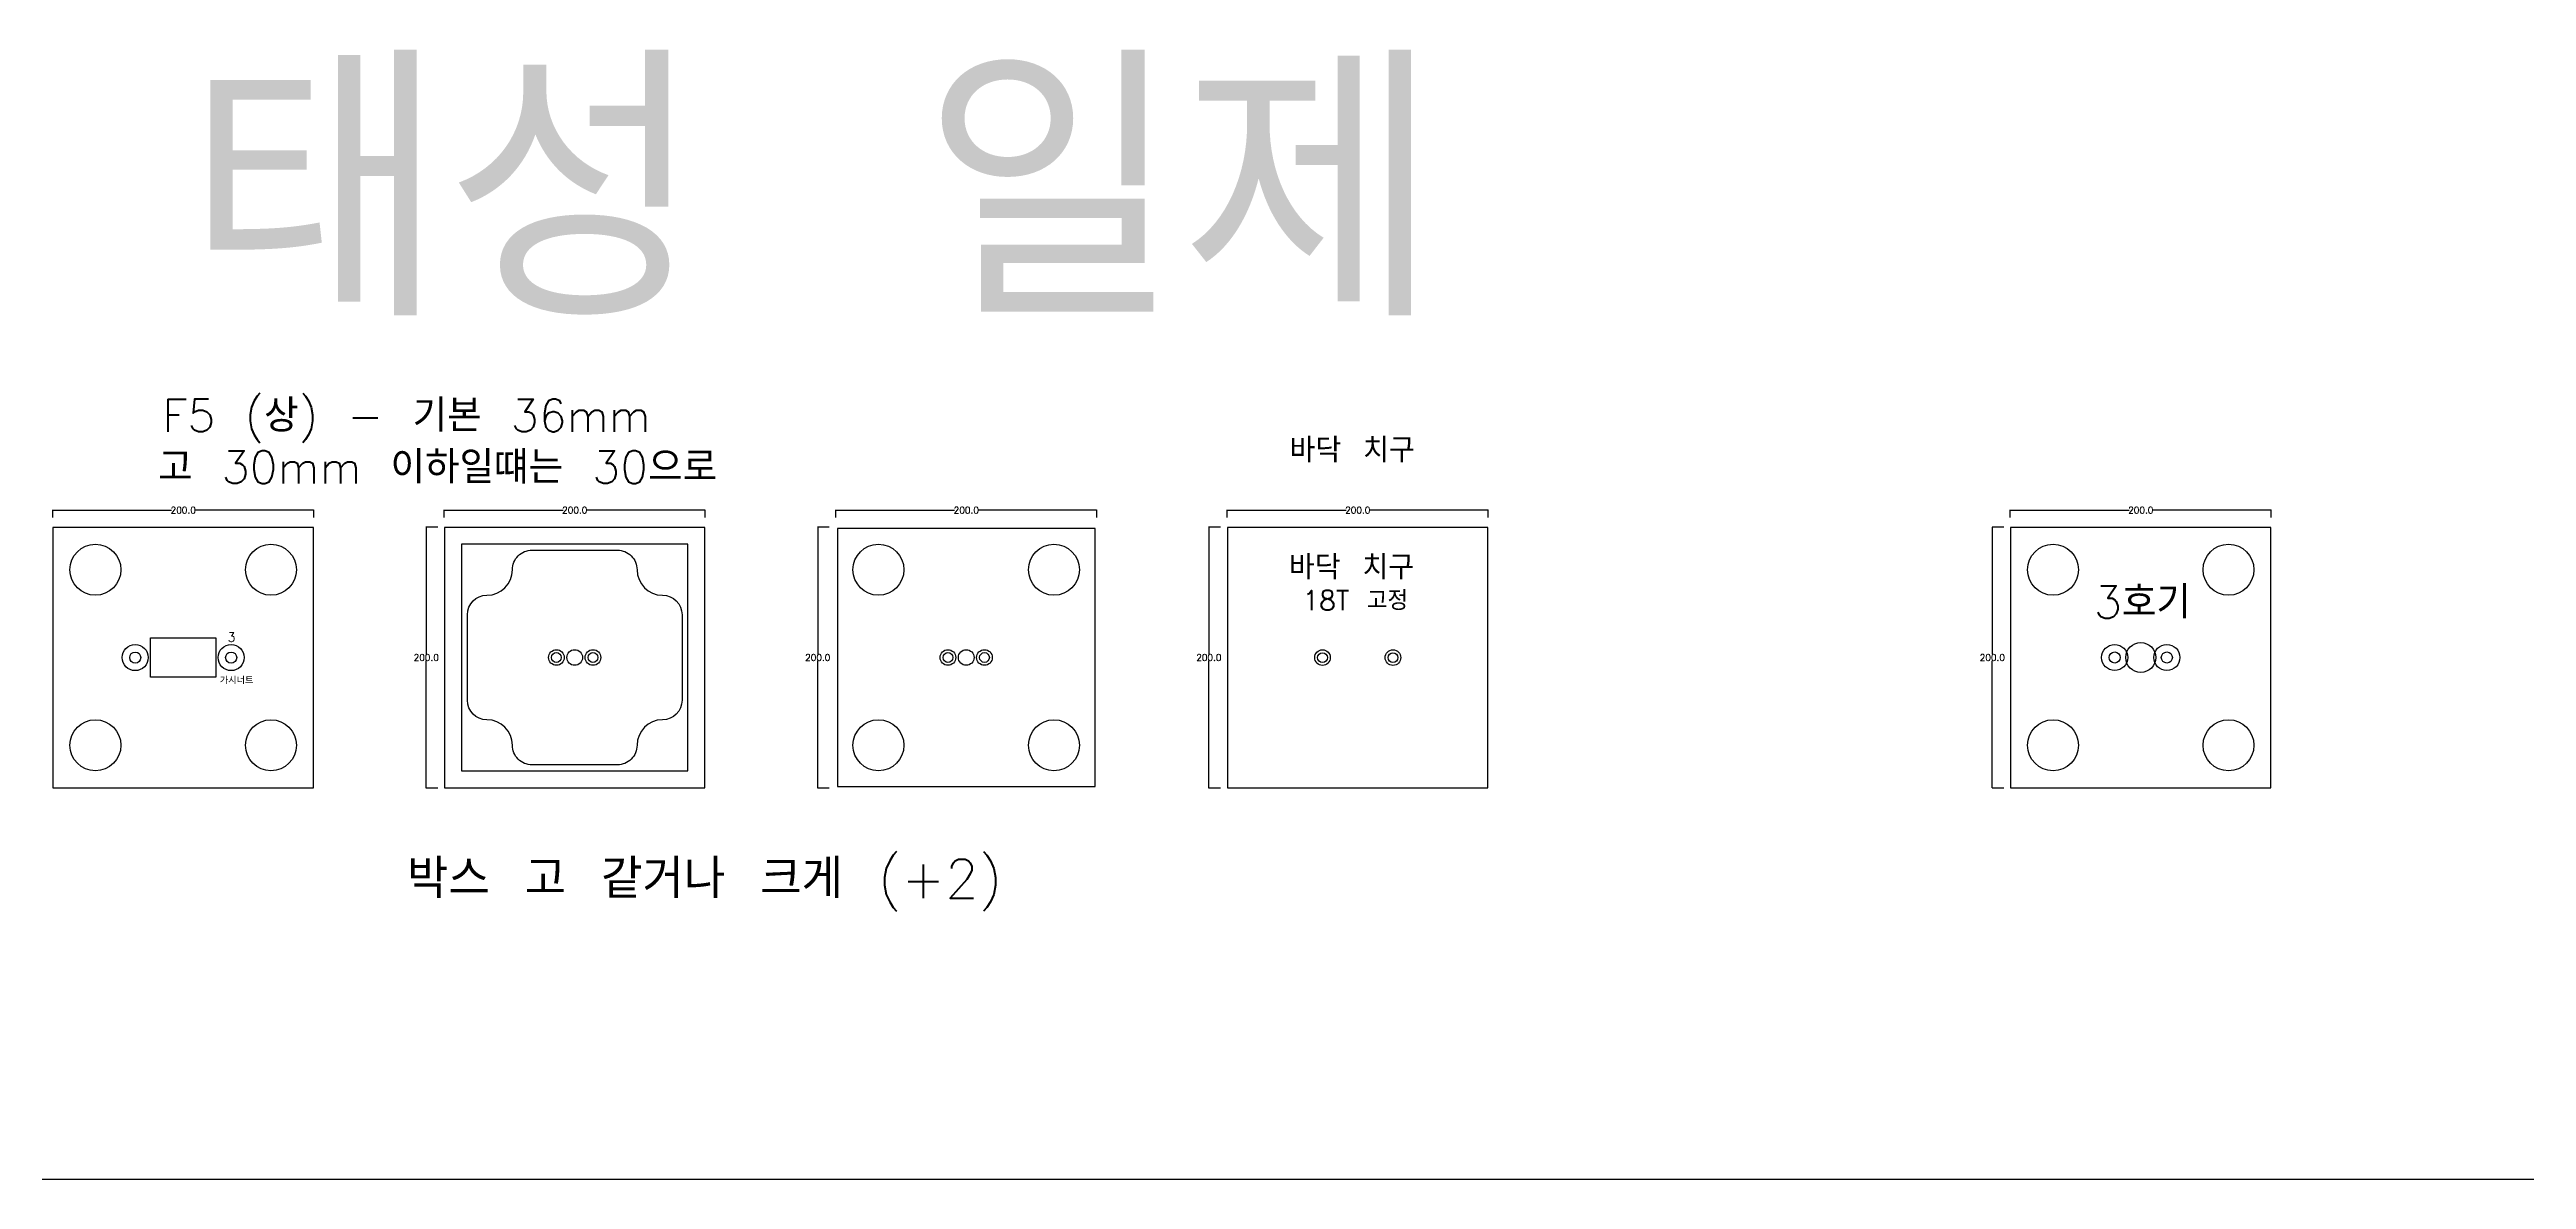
# Model space of a CAD drawing. Header units: millimetres. Extents: x -25 to 19775, y 172 to 9172.
# Drawn here: x 1123 to 3021, y 3772 to 4638 of the extents above; entities that cross this region are included whole.
import ezdxf

# ---------------------------------------------------------------- set-up
doc = ezdxf.new("R2010")
doc.units = ezdxf.units.MM
for name, color, linetype in [('TEXT', 7, 'Continuous'), ('볼트 구멍', 7, 'Continuous'), ('치구', 7, 'Continuous'), ('치수', 7, 'Continuous')]:
    doc.layers.add(name, color=color, linetype=linetype)
doc.styles.get("Standard").update_dxf_attribs({"font": 'txt.shx', "bigfont": 'whgtxt.shx'})
doc.dimstyles.get("Standard").update_dxf_attribs({"dimtxt": 7, "dimasz": 0.18, "dimexe": 0.18, "dimexo": 0.0625, "dimgap": 0.09, "dimtad": 0, "dimtih": 1, "dimtoh": 1, "dimdec": 1, "dimzin": 0, "dimdsep": 46, "dimtxsty": 'Standard', "dimcen": 0.09, "dimadec": 0, "dimazin": 0, "dimtfac": 1, "dimtdec": 1, "dimtofl": 0, "dimtmove": 0, "dimatfit": 3, "dimfxl": 0, "dimtolj": 1, "dimtzin": 0, "dimarcsym": 0})

# ---------------------------------------------------------------- blocks, each defined once
blk = doc.blocks.new('*D40')
at = {"layer": 'Defpoints', "color": 0}
for p in [(1125.5, 4278.9), (1325.5, 4284.8), (1325.5, 4278.9)]:
    blk.add_point(p, dxfattribs=at)
at = {"layer": '치수', "color": 0, "lineweight": -2}
for p, q in [((1125.5, 4279), (1125.5, 4285)), ((1125.6, 4284.8), (1216.6, 4284.8)), ((1325.3, 4284.8), (1234.3, 4284.8)), ((1325.5, 4279), (1325.5, 4285))]:
    blk.add_line(p, q, dxfattribs=at)
at = {"layer": '치수', "color": 0}
for points in [[(1125.6, 4284.8), (1125.6, 4284.8), (1125.5, 4284.8)], [(1325.3, 4284.8), (1325.3, 4284.8), (1325.5, 4284.8)]]:
    blk.add_solid(points, dxfattribs=at)
at = {"layer": '치수', "color": 0, "insert": (1225.5, 4284.8), "char_height": 5, "attachment_point": 5}
blk.add_mtext('\\A1;200.0', dxfattribs=at)
blk = doc.blocks.new('*D49')
at = {"layer": 'Defpoints', "color": 0}
for p in [(2025.5, 4278.9), (2225.5, 4284.8), (2225.5, 4278.9)]:
    blk.add_point(p, dxfattribs=at)
at = {"layer": '치수', "color": 0, "lineweight": -2}
for p, q in [((2025.5, 4279), (2025.5, 4285)), ((2025.6, 4284.8), (2116.6, 4284.8)), ((2225.3, 4284.8), (2134.3, 4284.8)), ((2225.5, 4279), (2225.5, 4285))]:
    blk.add_line(p, q, dxfattribs=at)
at = {"layer": '치수', "color": 0}
for points in [[(2025.6, 4284.8), (2025.6, 4284.8), (2025.5, 4284.8)], [(2225.3, 4284.8), (2225.3, 4284.8), (2225.5, 4284.8)]]:
    blk.add_solid(points, dxfattribs=at)
at = {"layer": '치수', "color": 0, "insert": (2125.5, 4284.8), "char_height": 5, "attachment_point": 5}
blk.add_mtext('\\A1;200.0', dxfattribs=at)
blk = doc.blocks.new('*D50')
at = {"layer": 'Defpoints', "color": 0}
for p in [(1425.5, 4278.9), (1625.5, 4284.8), (1625.5, 4278.9)]:
    blk.add_point(p, dxfattribs=at)
at = {"layer": '치수', "color": 0, "lineweight": -2}
for p, q in [((1425.5, 4279), (1425.5, 4285)), ((1425.6, 4284.8), (1516.6, 4284.8)), ((1625.3, 4284.8), (1534.3, 4284.8)), ((1625.5, 4279), (1625.5, 4285))]:
    blk.add_line(p, q, dxfattribs=at)
at = {"layer": '치수', "color": 0}
for points in [[(1425.6, 4284.8), (1425.6, 4284.8), (1425.5, 4284.8)], [(1625.3, 4284.8), (1625.3, 4284.8), (1625.5, 4284.8)]]:
    blk.add_solid(points, dxfattribs=at)
at = {"layer": '치수', "color": 0, "insert": (1525.5, 4284.8), "char_height": 5, "attachment_point": 5}
blk.add_mtext('\\A1;200.0', dxfattribs=at)
blk = doc.blocks.new('*D51')
at = {"layer": 'Defpoints', "color": 0}
for p in [(1725.5, 4278.9), (1925.5, 4284.8), (1925.5, 4278.9)]:
    blk.add_point(p, dxfattribs=at)
at = {"layer": '치수', "color": 0, "lineweight": -2}
for p, q in [((1725.5, 4279), (1725.5, 4285)), ((1725.6, 4284.8), (1816.6, 4284.8)), ((1925.3, 4284.8), (1834.3, 4284.8)), ((1925.5, 4279), (1925.5, 4285))]:
    blk.add_line(p, q, dxfattribs=at)
at = {"layer": '치수', "color": 0}
for points in [[(1725.6, 4284.8), (1725.6, 4284.8), (1725.5, 4284.8)], [(1925.3, 4284.8), (1925.3, 4284.8), (1925.5, 4284.8)]]:
    blk.add_solid(points, dxfattribs=at)
at = {"layer": '치수', "color": 0, "insert": (1825.5, 4284.8), "char_height": 5, "attachment_point": 5}
blk.add_mtext('\\A1;200.0', dxfattribs=at)
blk = doc.blocks.new('*D52')
at = {"layer": 'Defpoints', "color": 0}
for p in [(1720.6, 4271.8), (1711.7, 4071.8), (1720.6, 4071.8)]:
    blk.add_point(p, dxfattribs=at)
at = {"layer": '치수', "color": 0, "lineweight": -2}
for p, q in [((1720.5, 4271.8), (1711.5, 4271.8)), ((1711.7, 4271.6), (1711.7, 4174.4)), ((1711.7, 4072), (1711.7, 4169.2)), ((1720.5, 4071.8), (1711.5, 4071.8))]:
    blk.add_line(p, q, dxfattribs=at)
at = {"layer": '치수', "color": 0}
for points in [[(1711.6, 4271.6), (1711.7, 4271.6), (1711.7, 4271.8)], [(1711.6, 4072), (1711.7, 4072), (1711.7, 4071.8)]]:
    blk.add_solid(points, dxfattribs=at)
at = {"layer": '치수', "color": 0, "insert": (1711.7, 4171.8), "char_height": 5, "attachment_point": 5}
blk.add_mtext('\\A1;200.0', dxfattribs=at)
blk = doc.blocks.new('*D53')
at = {"layer": 'Defpoints', "color": 0}
for p in [(2020.3, 4271.8), (2011.4, 4071.8), (2020.3, 4071.8)]:
    blk.add_point(p, dxfattribs=at)
at = {"layer": '치수', "color": 0, "lineweight": -2}
for p, q in [((2020.3, 4271.8), (2011.2, 4271.8)), ((2011.4, 4271.6), (2011.4, 4174.4)), ((2011.4, 4072), (2011.4, 4169.2)), ((2020.3, 4071.8), (2011.2, 4071.8))]:
    blk.add_line(p, q, dxfattribs=at)
at = {"layer": '치수', "color": 0}
for points in [[(2011.4, 4271.6), (2011.4, 4271.6), (2011.4, 4271.8)], [(2011.4, 4072), (2011.4, 4072), (2011.4, 4071.8)]]:
    blk.add_solid(points, dxfattribs=at)
at = {"layer": '치수', "color": 0, "insert": (2011.4, 4171.8), "char_height": 5, "attachment_point": 5}
blk.add_mtext('\\A1;200.0', dxfattribs=at)
blk = doc.blocks.new('*D54')
at = {"layer": 'Defpoints', "color": 0}
for p in [(1420.6, 4271.8), (1411.7, 4071.8), (1420.6, 4071.8)]:
    blk.add_point(p, dxfattribs=at)
at = {"layer": '치수', "color": 0, "lineweight": -2}
for p, q in [((1420.5, 4271.8), (1411.5, 4271.8)), ((1411.7, 4271.6), (1411.7, 4174.4)), ((1411.7, 4072), (1411.7, 4169.2)), ((1420.5, 4071.8), (1411.5, 4071.8))]:
    blk.add_line(p, q, dxfattribs=at)
at = {"layer": '치수', "color": 0}
for points in [[(1411.6, 4271.6), (1411.7, 4271.6), (1411.7, 4271.8)], [(1411.6, 4072), (1411.7, 4072), (1411.7, 4071.8)]]:
    blk.add_solid(points, dxfattribs=at)
at = {"layer": '치수', "color": 0, "insert": (1411.7, 4171.8), "char_height": 5, "attachment_point": 5}
blk.add_mtext('\\A1;200.0', dxfattribs=at)
blk = doc.blocks.new('*D55')
at = {"layer": 'Defpoints', "color": 0}
for p in [(2625.5, 4278.9), (2825.5, 4284.8), (2825.5, 4278.9)]:
    blk.add_point(p, dxfattribs=at)
at = {"layer": '치수', "color": 0, "lineweight": -2}
for p, q in [((2625.5, 4279), (2625.5, 4285)), ((2625.6, 4284.8), (2716.6, 4284.8)), ((2825.3, 4284.8), (2734.3, 4284.8)), ((2825.5, 4279), (2825.5, 4285))]:
    blk.add_line(p, q, dxfattribs=at)
at = {"layer": '치수', "color": 0}
for points in [[(2625.6, 4284.8), (2625.6, 4284.8), (2625.5, 4284.8)], [(2825.3, 4284.8), (2825.3, 4284.8), (2825.5, 4284.8)]]:
    blk.add_solid(points, dxfattribs=at)
at = {"layer": '치수', "color": 0, "insert": (2725.5, 4284.8), "char_height": 5, "attachment_point": 5}
blk.add_mtext('\\A1;200.0', dxfattribs=at)
blk = doc.blocks.new('*D56')
at = {"layer": 'Defpoints', "color": 0}
for p in [(2620.6, 4271.8), (2611.7, 4071.8), (2620.6, 4071.8)]:
    blk.add_point(p, dxfattribs=at)
at = {"layer": '치수', "color": 0, "lineweight": -2}
for p, q in [((2620.5, 4271.8), (2611.5, 4271.8)), ((2611.7, 4271.6), (2611.7, 4174.4)), ((2611.7, 4072), (2611.7, 4169.2)), ((2620.5, 4071.8), (2611.5, 4071.8))]:
    blk.add_line(p, q, dxfattribs=at)
at = {"layer": '치수', "color": 0}
for points in [[(2611.6, 4271.6), (2611.7, 4271.6), (2611.7, 4271.8)], [(2611.6, 4072), (2611.7, 4072), (2611.7, 4071.8)]]:
    blk.add_solid(points, dxfattribs=at)
at = {"layer": '치수', "color": 0, "insert": (2611.7, 4171.8), "char_height": 5, "attachment_point": 5}
blk.add_mtext('\\A1;200.0', dxfattribs=at)

msp = doc.modelspace()

# ---------------------------------------------------------------- linework, layer by layer
at = {"layer": 'TEXT', "color": 6}
msp.add_line((19775.462, 3771.825), (-24.538, 3771.825), dxfattribs=at)
at = {"layer": '볼트 구멍', "color": 3}
msp.add_lwpolyline([(1250.462, 4156.825), (1200.462, 4156.825), (1200.462, 4186.825), (1250.462, 4186.825)], close=True, dxfattribs=at)
at = {"layer": '볼트 구멍', "color": 1}
for centre in [(1188.712, 4171.762), (1262.212, 4171.762), (2705.467, 4171.825), (2745.467, 4171.825)]:
    msp.add_circle(centre, 10, dxfattribs=at)
at = {"layer": '볼트 구멍', "color": 3}
for centre, radius in [((1188.712, 4171.762), 4.25), ((1262.212, 4171.762), 4.25), ((1511.462, 4171.825), 3.75), ((1525.462, 4171.825), 6), ((1539.462, 4171.825), 3.75), ((1811.462, 4171.825), 3.75), ((1825.462, 4171.825), 6), ((1839.462, 4171.825), 3.75), ((2098.467, 4171.762), 3.75), ((2152.467, 4171.762), 3.75), ((2705.467, 4171.825), 4.25), ((2725.467, 4171.825), 11.5), ((2745.467, 4171.825), 4.25)]:
    msp.add_circle(centre, radius, dxfattribs=at)
at = {"layer": '볼트 구멍', "color": 6}
for centre in [(1511.462, 4171.825), (1539.462, 4171.825), (1811.462, 4171.825), (1839.462, 4171.825), (2098.467, 4171.762), (2152.467, 4171.762)]:
    msp.add_circle(centre, 6, dxfattribs=at)
at = {"layer": '치구'}
for points in [[(1125.712, 4271.575), (1125.712, 4072.075), (1325.212, 4072.075), (1325.212, 4271.575)], [(1425.712, 4271.575), (1425.712, 4072.075), (1625.212, 4072.075), (1625.212, 4271.575)], [(1726.712, 4270.575), (1726.712, 4073.075), (1924.212, 4073.075), (1924.212, 4270.575)], [(2025.712, 4271.575), (2025.712, 4072.075), (2225.212, 4072.075), (2225.212, 4271.575)], [(2625.717, 4271.575), (2625.717, 4072.075), (2825.217, 4072.075), (2825.217, 4271.575)], [(1438.712, 4258.575), (1438.712, 4085.075), (1612.212, 4085.075), (1612.212, 4258.575)]]:
    msp.add_lwpolyline(points, close=True, dxfattribs=at)
msp.add_lwpolyline([(1492.712, 4254.075), (1558.212, 4254.075, -0.41421365), (1573.212, 4239.075, 0.41421347), (1592.712, 4219.575, -0.41421338), (1607.712, 4204.575), (1607.712, 4139.075, -0.41421338), (1592.712, 4124.075, 0.41421347), (1573.212, 4104.575, -0.41421365), (1558.212, 4089.575), (1492.712, 4089.575, -0.41421365), (1477.712, 4104.575, 0.41421347), (1458.212, 4124.075, -0.41421338), (1443.212, 4139.075), (1443.212, 4204.575, -0.41421338), (1458.212, 4219.575, 0.41421347), (1477.712, 4239.075, -0.41421365)], format="xyb", close=True, dxfattribs=at)
for centre in [(1158.212, 4239.075), (1292.712, 4239.075), (1758.212, 4239.075), (1892.712, 4239.075), (2658.217, 4239.075), (2792.717, 4239.075), (1158.212, 4104.575), (1292.712, 4104.575), (1758.212, 4104.575), (1892.712, 4104.575), (2658.217, 4104.575), (2792.717, 4104.575)]:
    msp.add_circle(centre, 19.5, dxfattribs=at)

# ---------------------------------------------------------------- texts
at = {"layer": 'TEXT', "linetype": 'Continuous'}
for s, height, p in [('태성 일제', 187.5, (1227.749, 4433.659)), ('바닥 치구', 18.75, (2073.142, 4321.44)), ('3호기', 25, (2689.565, 4201.764))]:
    msp.add_text(s, height=height, dxfattribs=at).set_placement(p)
at = {"layer": 'TEXT', "color": 1, "linetype": 'Continuous'}
msp.add_text('F5 (상) - 기본 36mm', height=25, dxfattribs=at).set_placement((1209.428, 4344.736))
at = {"layer": 'TEXT', "color": 2, "linetype": 'Continuous'}
msp.add_text('고 30mm 이하일떄는 30으로', height=25, dxfattribs=at).set_placement((1206.195, 4305.149))
at = {"layer": 'TEXT', "color": 6, "linetype": 'Continuous'}
msp.add_text('바닥 치구', height=18.75, dxfattribs=at).set_placement((2072.659, 4231.618))
at = {"layer": 'TEXT', "color": 6}
msp.add_text('18T 고정', height=15, dxfattribs=at).set_placement((2083.006, 4208.113))
at = {"layer": 'TEXT', "color": 1}
for s, height, p in [('3', 7, (1259.539, 4183.887)), ('가시너트', 5, (1253.546, 4151.608)), ('박스 고 같거나 크게 (+2)', 30, (1396.924, 3987.392))]:
    msp.add_text(s, height=height, dxfattribs=at).set_placement(p)

# ---------------------------------------------------------------- dimensions: what is measured, and where the dimension line sits
at = {"layer": '치수', "color": 4}
for base, p1, p2, picture, middle in [((1325.462, 4284.815), (1125.462, 4278.932), (1325.462, 4278.932), '*D40', (1225.462, 4284.815)), ((1625.462, 4284.815), (1425.462, 4278.932), (1625.462, 4278.932), '*D50', (1525.462, 4284.815)), ((1925.462, 4284.815), (1725.462, 4278.932), (1925.462, 4278.932), '*D51', (1825.462, 4284.815)), ((2225.462, 4284.815), (2025.462, 4278.932), (2225.462, 4278.932), '*D49', (2125.462, 4284.815)), ((2825.467, 4284.815), (2625.467, 4278.932), (2825.467, 4278.932), '*D55', (2725.467, 4284.815))]:
    dim = msp.add_linear_dim(base=base, p1=p1, p2=p2, dimstyle='Standard', override={"dimtxt": 5}, dxfattribs=at)
    dim.commit()
    dim.dimension.update_dxf_attribs({"geometry": picture, "text_midpoint": middle})
for base, p1, p2, picture, middle in [((1411.666, 4071.825), (1420.57, 4271.825), (1420.57, 4071.825), '*D54', (1411.666, 4171.825)), ((1711.666, 4071.825), (1720.57, 4271.825), (1720.57, 4071.825), '*D52', (1711.666, 4171.825)), ((2011.416, 4071.825), (2020.32, 4271.825), (2020.32, 4071.825), '*D53', (2011.416, 4171.825)), ((2611.671, 4071.825), (2620.575, 4271.825), (2620.575, 4071.825), '*D56', (2611.671, 4171.825))]:
    dim = msp.add_linear_dim(base=base, p1=p1, p2=p2, angle=90, dimstyle='Standard', override={"dimtxt": 5}, dxfattribs=at)
    dim.commit()
    dim.dimension.update_dxf_attribs({"geometry": picture, "text_midpoint": middle})

doc.saveas('drawing.dxf')
